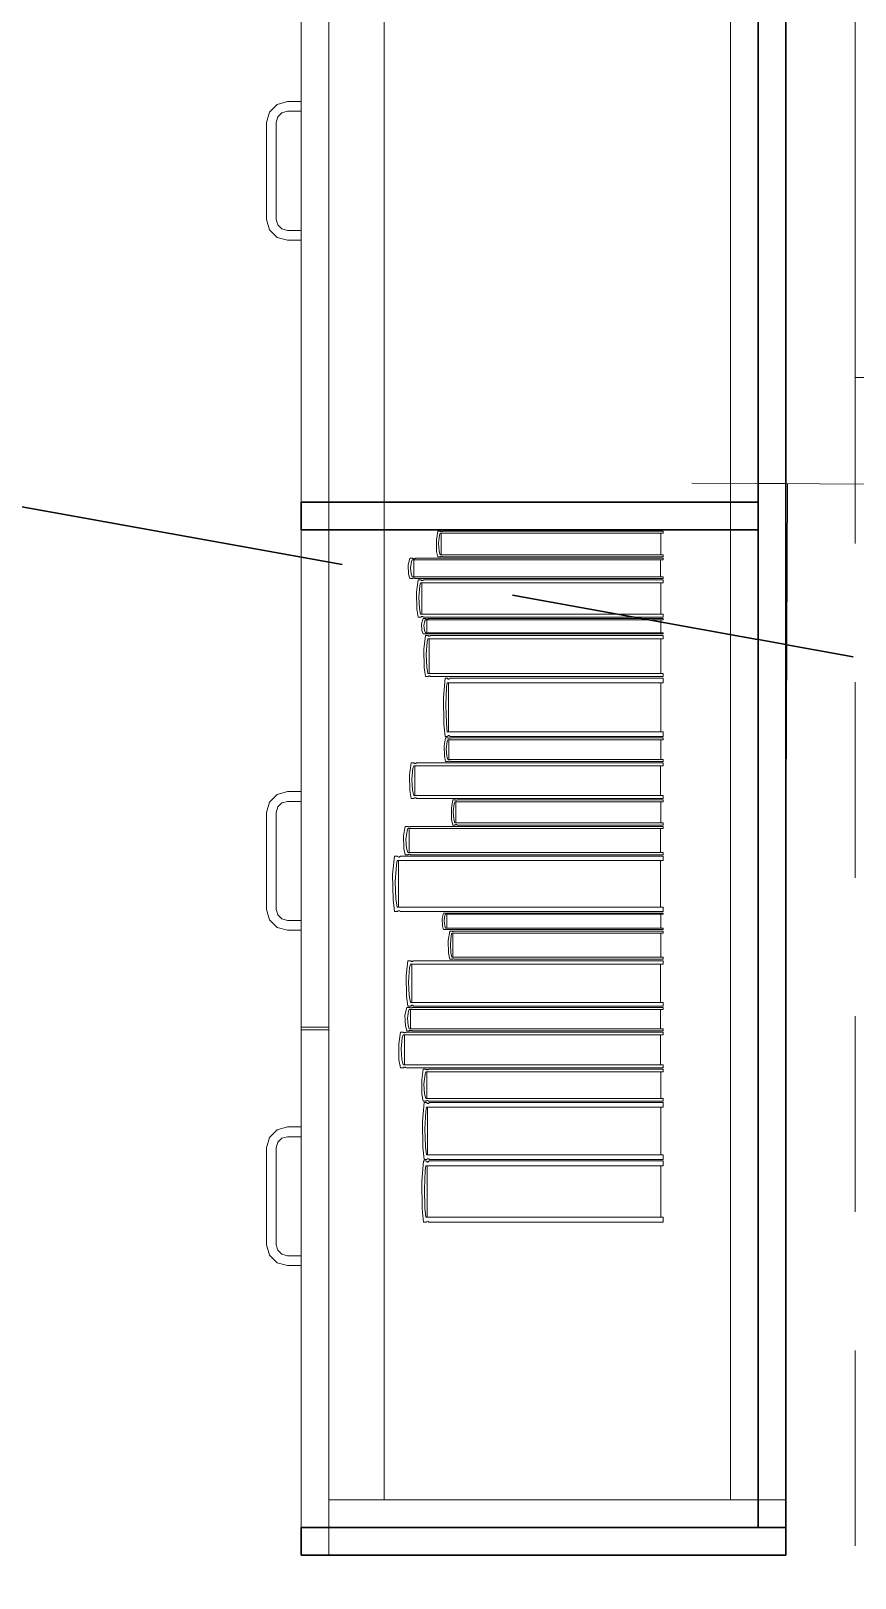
# Model space of a CAD drawing. Header units: inches. Extents: x -19 to 5698, y -728 to 92.
# Drawn here: x 121.975 to 122.57, y 38.133 to 39.25 of the extents above; entities that cross this region are included whole.
import ezdxf

# ---------------------------------------------------------------- set-up
doc = ezdxf.new("R2010")
doc.units = ezdxf.units.IN
doc.header["$MEASUREMENT"] = 0
doc.set_wipeout_variables(frame=1)
for name, pattern in [('HIDDEN', [0.375, 0.25, -0.125]), ('Hidden Line', [0.195611, 0.141111, -0.0545]), ('RAYITAS', [0.375, 0.25, -0.125]), ('Wipeout_Contour', [1, 0, -1])]:
    doc.linetypes.add(name, pattern=pattern)
for name, color, linetype, lineweight in [('00 conduct tomacorr', 120, 'HIDDEN', 30), ('T-TECHO-E', 150, 'Continuous', 20), ('TOMACORRIENTE', 22, 'RAYITAS', 9)]:
    doc.layers.add(name, color=color, linetype=linetype, lineweight=lineweight)
for name, color, linetype in [('02 _ ARQ _ ZON _ Espacio.3D', 7, 'Continuous'), ('08 _ STR _ EXT _ 09 Vigas', 251, 'Continuous'), ('Interior - Mobiliario', 7, 'Continuous')]:
    doc.layers.add(name, color=color, linetype=linetype)

# ---------------------------------------------------------------- blocks, each defined once
blk = doc.blocks.new('a')
at = {"layer": 'TOMACORRIENTE', "ltscale": 0.05}
h = blk.add_hatch(color=4, dxfattribs=at)
edge = h.paths.add_edge_path()
edge.add_arc((0, 0.0752), 0.02106, 0, 360)
at = {"layer": 'TOMACORRIENTE', "color": 4}
for p, q in [((-0.14553, 0.09625), (-0.0515, 0.09625)), ((-0.09851, 0.09625), (-0.09851, -0.09657)), ((0, 0.09625), (0, -0.09625)), ((0.06232, -0.09625), (0.06232, 0.09625))]:
    blk.add_line(p, q, dxfattribs=at)
blk.add_circle((0, 0.0752), 0.02106, dxfattribs=at)
blk = doc.blocks.new('CABLE 3FACE')
at = {"layer": 'T-TECHO-E', "rotation": 59.94170052614085}
blk.add_blockref('a', (0, 0), dxfattribs=at)

msp = doc.modelspace()

# ---------------------------------------------------------------- linework, layer by layer
at = {"layer": '02 _ ARQ _ ZON _ Espacio.3D', "color": 254, "linetype": 'Continuous', "lineweight": 0, "flags": 128}
msp.add_lwpolyline([(108.57, 31.0002), (112.57, 31.0001), (112.57, 29.6999), (115.57, 29.7), (115.57, 30.8002), (116.07, 30.8001), (116.07, 30.2), (116.67, 30.1999), (116.67, 29.7), (122.57, 29.7), (122.57, 30.2), (122.57, 30.6), (122.812, 30.6), (122.812, 39), (122.57, 39), (122.57, 39.75), (116.07, 39.75), (116.07, 39.65), (116.07, 39), (115.57, 39), (115.57, 39.4), (109.07, 39.4), (109.0699, 39), (108.5699, 39)], dxfattribs=at)
at = {"layer": '08 _ STR _ EXT _ 09 Vigas', "color": 251, "linetype": 'Hidden Line', "lineweight": 13, "true_color": 0x636466}
msp.add_line((122.57, 30.2), (122.57, 39.4), dxfattribs=at)
at = {"layer": 'Interior - Mobiliario', "color": 175, "linetype": 'Continuous', "lineweight": 13}
for p, q in [((122.19, 38.17), (122.19, 39.63)), ((122.5, 39.63), (122.5, 38.17)), ((122.147, 39.1915), (122.145, 39.184)), ((122.1525, 39.197), (122.147, 39.1915)), ((122.16, 39.199), (122.1525, 39.197)), ((122.1531, 39.188), (122.156, 39.1909)), ((122.156, 39.1909), (122.16, 39.192)), ((122.17, 39.199), (122.16, 39.199)), ((122.16, 39.192), (122.17, 39.192)), ((122.17, 39.192), (122.17, 39.199)), ((122.145, 39.184), (122.145, 39.114)), ((122.152, 39.184), (122.1531, 39.188)), ((122.152, 39.114), (122.152, 39.184)), ((122.145, 39.114), (122.147, 39.1065)), ((122.1531, 39.11), (122.152, 39.114)), ((122.147, 39.1065), (122.1525, 39.101)), ((122.156, 39.1071), (122.1531, 39.11)), ((122.16, 39.106), (122.156, 39.1071)), ((122.17, 39.106), (122.16, 39.106)), ((122.17, 39.099), (122.17, 39.106)), ((122.1525, 39.101), (122.16, 39.099)), ((122.16, 39.099), (122.17, 39.099)), ((122.2678, 38.8744), (122.2676, 38.8828)), ((122.2691, 38.8804), (122.2695, 38.8746)), ((122.2472, 38.8645), (122.2484, 38.8694)), ((122.2484, 38.8694), (122.2504, 38.8694)), ((122.2497, 38.8671), (122.2489, 38.8626)), ((122.2502, 38.8682), (122.2497, 38.8671)), ((122.4313, 38.8682), (122.2502, 38.8682)), ((122.2504, 38.8694), (122.2506, 38.8693)), ((122.2506, 38.8693), (122.2508, 38.8692)), ((122.2508, 38.8692), (122.251, 38.8691)), ((122.251, 38.8691), (122.2513, 38.8691)), ((122.2512, 38.856), (122.2512, 38.8682)), ((122.2513, 38.8691), (122.2516, 38.8691)), ((122.2516, 38.8691), (122.2518, 38.8691)), ((122.2518, 38.8691), (122.2521, 38.8692)), ((122.2521, 38.8692), (122.2523, 38.8693)), ((122.2523, 38.8693), (122.2524, 38.8694)), ((122.2524, 38.8694), (122.4313, 38.8694)), ((122.2687, 38.8704), (122.2678, 38.8744)), ((122.2704, 38.8704), (122.2687, 38.8704)), ((122.2695, 38.8746), (122.2703, 38.8718)), ((122.2703, 38.8718), (122.4313, 38.8718)), ((122.2705, 38.8704), (122.2704, 38.8704)), ((122.2707, 38.8705), (122.2705, 38.8704)), ((122.271, 38.8706), (122.2707, 38.8705)), ((122.2712, 38.8707), (122.271, 38.8706)), ((122.2714, 38.8707), (122.2712, 38.8707)), ((122.2717, 38.8706), (122.2714, 38.8707)), ((122.2719, 38.8706), (122.2717, 38.8706)), ((122.2721, 38.8705), (122.2719, 38.8706)), ((122.2722, 38.8704), (122.2721, 38.8705)), ((122.4313, 38.8704), (122.2722, 38.8704)), ((122.4295, 38.8682), (122.4295, 38.856)), ((122.4313, 38.8718), (122.4313, 38.8704)), ((122.4313, 38.8694), (122.4313, 38.8682)), ((122.2474, 38.858), (122.2472, 38.8645)), ((122.2484, 38.8548), (122.2474, 38.858)), ((122.2489, 38.8626), (122.2494, 38.8582)), ((122.2494, 38.8582), (122.2502, 38.856)), ((122.2502, 38.856), (122.4313, 38.856)), ((122.4313, 38.856), (122.4313, 38.8548)), ((122.2504, 38.8548), (122.2484, 38.8548)), ((122.2505, 38.8549), (122.2504, 38.8548)), ((122.2507, 38.855), (122.2505, 38.8549)), ((122.251, 38.855), (122.2507, 38.855)), ((122.2513, 38.8551), (122.251, 38.855)), ((122.2515, 38.8551), (122.2513, 38.8551)), ((122.2518, 38.8551), (122.2515, 38.8551)), ((122.252, 38.855), (122.2518, 38.8551)), ((122.2523, 38.8549), (122.252, 38.855)), ((122.2524, 38.8548), (122.2523, 38.8549)), ((122.4313, 38.8548), (122.2524, 38.8548)), ((122.2532, 38.8449), (122.2544, 38.8538)), ((122.2535, 38.8328), (122.2532, 38.8449)), ((122.2544, 38.8538), (122.2563, 38.8538)), ((122.2557, 38.8496), (122.2549, 38.8414)), ((122.2562, 38.8517), (122.2557, 38.8496)), ((122.4313, 38.8517), (122.2562, 38.8517)), ((122.2563, 38.8538), (122.2565, 38.8537)), ((122.2565, 38.8537), (122.2567, 38.8535)), ((122.2567, 38.8535), (122.257, 38.8534)), ((122.257, 38.8534), (122.2572, 38.8534)), ((122.2571, 38.8291), (122.2571, 38.8517)), ((122.2571, 38.8517), (122.4296, 38.8517)), ((122.2572, 38.8534), (122.2575, 38.8534)), ((122.2575, 38.8534), (122.2577, 38.8535)), ((122.2577, 38.8535), (122.258, 38.8536)), ((122.258, 38.8536), (122.2582, 38.8537)), ((122.2582, 38.8537), (122.2583, 38.8538)), ((122.2583, 38.8538), (122.4313, 38.8538)), ((122.4296, 38.8517), (122.4296, 38.8291)), ((122.4313, 38.8538), (122.4313, 38.8517)), ((122.2549, 38.8414), (122.2554, 38.8331)), ((122.2544, 38.8269), (122.2535, 38.8328)), ((122.2563, 38.8269), (122.2544, 38.8269)), ((122.2554, 38.8331), (122.2562, 38.8291)), ((122.2562, 38.8291), (122.4313, 38.8291)), ((122.2564, 38.827), (122.2563, 38.8269)), ((122.2567, 38.8272), (122.2564, 38.827)), ((122.2569, 38.8273), (122.2567, 38.8272)), ((122.2572, 38.8273), (122.2569, 38.8273)), ((122.2569, 38.8222), (122.2581, 38.8259)), ((122.2571, 38.8172), (122.2569, 38.8222)), ((122.4296, 38.8291), (122.2571, 38.8291)), ((122.2574, 38.8274), (122.2572, 38.8273)), ((122.2577, 38.8273), (122.2574, 38.8274)), ((122.2579, 38.8272), (122.2577, 38.8273)), ((122.2582, 38.8271), (122.2579, 38.8272)), ((122.2581, 38.8259), (122.26, 38.8259)), ((122.2583, 38.8269), (122.2582, 38.8271)), ((122.4313, 38.8269), (122.2583, 38.8269)), ((122.2593, 38.8242), (122.2586, 38.8208)), ((122.2598, 38.825), (122.2593, 38.8242)), ((122.4313, 38.825), (122.2598, 38.825)), ((122.26, 38.8259), (122.2601, 38.8258)), ((122.2601, 38.8258), (122.2603, 38.8258)), ((122.2603, 38.8258), (122.2606, 38.8257)), ((122.2606, 38.8257), (122.2608, 38.8257)), ((122.2607, 38.8157), (122.2607, 38.825)), ((122.2608, 38.8257), (122.2611, 38.8257)), ((122.2611, 38.8257), (122.2613, 38.8257)), ((122.2613, 38.8257), (122.2616, 38.8258)), ((122.2616, 38.8258), (122.2618, 38.8259)), ((122.2618, 38.8259), (122.2619, 38.8259)), ((122.2619, 38.8259), (122.4313, 38.8259)), ((122.4296, 38.825), (122.4296, 38.8157)), ((122.4313, 38.8291), (122.4313, 38.8269)), ((122.4313, 38.8259), (122.4313, 38.825)), ((122.2581, 38.8148), (122.2571, 38.8172)), ((122.26, 38.8148), (122.2581, 38.8148)), ((122.2586, 38.8208), (122.259, 38.8173)), ((122.2586, 38.8038), (122.2597, 38.8138)), ((122.259, 38.8173), (122.2598, 38.8157)), ((122.2597, 38.8138), (122.2616, 38.8138)), ((122.2598, 38.8157), (122.4313, 38.8157)), ((122.2601, 38.8148), (122.26, 38.8148)), ((122.2603, 38.8149), (122.2601, 38.8148)), ((122.2605, 38.8149), (122.2603, 38.8149)), ((122.2608, 38.815), (122.2605, 38.8149)), ((122.261, 38.815), (122.2608, 38.815)), ((122.2613, 38.815), (122.261, 38.815)), ((122.2615, 38.8114), (122.261, 38.8091)), ((122.2615, 38.8149), (122.2613, 38.815)), ((122.2617, 38.8149), (122.2615, 38.8149)), ((122.4313, 38.8114), (122.2615, 38.8114)), ((122.2616, 38.8138), (122.2618, 38.8136)), ((122.2619, 38.8148), (122.2617, 38.8149)), ((122.2618, 38.8136), (122.262, 38.8135)), ((122.4313, 38.8148), (122.2619, 38.8148)), ((122.262, 38.8135), (122.2622, 38.8133)), ((122.2622, 38.8133), (122.2625, 38.8133)), ((122.2623, 38.7863), (122.2623, 38.8114)), ((122.2625, 38.8133), (122.2627, 38.8133)), ((122.2627, 38.8133), (122.263, 38.8134)), ((122.263, 38.8134), (122.2632, 38.8135)), ((122.2632, 38.8135), (122.2634, 38.8137)), ((122.2634, 38.8137), (122.2635, 38.8138)), ((122.2635, 38.8138), (122.4313, 38.8138)), ((122.4296, 38.8114), (122.4296, 38.7863)), ((122.4313, 38.8157), (122.4313, 38.8148)), ((122.4313, 38.8138), (122.4313, 38.8114)), ((122.2588, 38.7905), (122.2586, 38.8038)), ((122.261, 38.8091), (122.2602, 38.8)), ((122.2602, 38.8), (122.2607, 38.7908)), ((122.2597, 38.784), (122.2588, 38.7905)), ((122.2607, 38.7908), (122.2615, 38.7863)), ((122.2616, 38.784), (122.2597, 38.784)), ((122.2615, 38.7863), (122.4313, 38.7863)), ((122.2617, 38.7841), (122.2616, 38.784)), ((122.2619, 38.7843), (122.2617, 38.7841)), ((122.2622, 38.7844), (122.2619, 38.7843)), ((122.2624, 38.7844), (122.2622, 38.7844)), ((122.2627, 38.7845), (122.2624, 38.7844)), ((122.2629, 38.7844), (122.2627, 38.7845)), ((122.2631, 38.7843), (122.2629, 38.7844)), ((122.2634, 38.7841), (122.2631, 38.7843)), ((122.2635, 38.784), (122.2634, 38.7841)), ((122.4313, 38.784), (122.2635, 38.784)), ((122.2728, 38.7689), (122.2739, 38.783)), ((122.2739, 38.783), (122.2756, 38.783)), ((122.2755, 38.7796), (122.275, 38.7764)), ((122.4313, 38.7796), (122.2755, 38.7796)), ((122.2756, 38.783), (122.2757, 38.7827)), ((122.2757, 38.7827), (122.2759, 38.7825)), ((122.2759, 38.7825), (122.2762, 38.7823)), ((122.2762, 38.7823), (122.2764, 38.7823)), ((122.2763, 38.7441), (122.2763, 38.7796)), ((122.2764, 38.7823), (122.2766, 38.7823)), ((122.2766, 38.7823), (122.2769, 38.7824)), ((122.2769, 38.7824), (122.2771, 38.7825)), ((122.2771, 38.7825), (122.2773, 38.7828)), ((122.2773, 38.7828), (122.2774, 38.783)), ((122.2774, 38.783), (122.4313, 38.783)), ((122.4298, 38.7796), (122.4298, 38.7441)), ((122.4313, 38.7863), (122.4313, 38.784)), ((122.4313, 38.783), (122.4313, 38.7796)), ((122.273, 38.75), (122.2728, 38.7689)), ((122.275, 38.7764), (122.2744, 38.7634)), ((122.2744, 38.7634), (122.2748, 38.7505)), ((122.2739, 38.7408), (122.273, 38.75)), ((122.2748, 38.7505), (122.2755, 38.7441)), ((122.2755, 38.7441), (122.4313, 38.7441)), ((122.4313, 38.7441), (122.4313, 38.7408)), ((122.2732, 38.7341), (122.2743, 38.7398)), ((122.2734, 38.7265), (122.2732, 38.7341)), ((122.2756, 38.7408), (122.2739, 38.7408)), ((122.2743, 38.7398), (122.276, 38.7398)), ((122.2754, 38.7371), (122.2747, 38.7319)), ((122.2759, 38.7384), (122.2754, 38.7371)), ((122.2757, 38.7409), (122.2756, 38.7408)), ((122.2759, 38.7412), (122.2757, 38.7409)), ((122.2761, 38.7414), (122.2759, 38.7412)), ((122.4313, 38.7384), (122.2759, 38.7384)), ((122.276, 38.7398), (122.2761, 38.7397)), ((122.2763, 38.7415), (122.2761, 38.7414)), ((122.2761, 38.7397), (122.2763, 38.7396)), ((122.2766, 38.7415), (122.2763, 38.7415)), ((122.2763, 38.7396), (122.2765, 38.7395)), ((122.2765, 38.7395), (122.2768, 38.7395)), ((122.2768, 38.7414), (122.2766, 38.7415)), ((122.2766, 38.7241), (122.2766, 38.7384)), ((122.277, 38.7412), (122.2768, 38.7414)), ((122.2768, 38.7395), (122.277, 38.7395)), ((122.2772, 38.741), (122.277, 38.7412)), ((122.277, 38.7395), (122.2772, 38.7395)), ((122.2774, 38.7408), (122.2772, 38.741)), ((122.2772, 38.7395), (122.2775, 38.7396)), ((122.4313, 38.7408), (122.2774, 38.7408)), ((122.2775, 38.7396), (122.2777, 38.7397)), ((122.2777, 38.7397), (122.2777, 38.7398)), ((122.2777, 38.7398), (122.4313, 38.7398)), ((122.4298, 38.7384), (122.4298, 38.7241)), ((122.4313, 38.7398), (122.4313, 38.7384)), ((122.2481, 38.7132), (122.2494, 38.7218)), ((122.2494, 38.7218), (122.2513, 38.7218)), ((122.2513, 38.7218), (122.2515, 38.7216)), ((122.253, 38.7215), (122.2533, 38.7217)), ((122.2533, 38.7217), (122.2534, 38.7218)), ((122.2534, 38.7218), (122.4313, 38.7218)), ((122.2743, 38.7228), (122.2734, 38.7265)), ((122.276, 38.7228), (122.2743, 38.7228)), ((122.2747, 38.7319), (122.2751, 38.7267)), ((122.2751, 38.7267), (122.2759, 38.7241)), ((122.2759, 38.7241), (122.4313, 38.7241)), ((122.2761, 38.7228), (122.276, 38.7228)), ((122.2763, 38.723), (122.2761, 38.7228)), ((122.2765, 38.723), (122.2763, 38.723)), ((122.2767, 38.7231), (122.2765, 38.723)), ((122.277, 38.7231), (122.2767, 38.7231)), ((122.2772, 38.723), (122.277, 38.7231)), ((122.2774, 38.723), (122.2772, 38.723)), ((122.2776, 38.7229), (122.2774, 38.723)), ((122.2777, 38.7228), (122.2776, 38.7229)), ((122.4313, 38.7228), (122.2777, 38.7228)), ((122.4313, 38.7241), (122.4313, 38.7228)), ((122.4313, 38.7218), (122.4313, 38.7197)), ((122.2484, 38.7018), (122.2481, 38.7132)), ((122.2506, 38.7178), (122.2499, 38.7099)), ((122.2512, 38.7197), (122.2506, 38.7178)), ((122.4313, 38.7197), (122.2512, 38.7197)), ((122.2515, 38.7216), (122.2517, 38.7215)), ((122.2517, 38.7215), (122.252, 38.7214)), ((122.252, 38.7214), (122.2522, 38.7214)), ((122.2521, 38.6982), (122.2521, 38.7197)), ((122.2522, 38.7214), (122.2525, 38.7214)), ((122.2525, 38.7214), (122.2528, 38.7214)), ((122.2528, 38.7214), (122.253, 38.7215)), ((122.4295, 38.7197), (122.4295, 38.6982)), ((122.1525, 38.699), (122.16, 38.701)), ((122.16, 38.701), (122.17, 38.701)), ((122.17, 38.701), (122.17, 38.694)), ((122.2494, 38.6961), (122.2484, 38.7018)), ((122.2499, 38.7099), (122.2503, 38.702)), ((122.2503, 38.702), (122.2512, 38.6982)), ((122.145, 38.686), (122.147, 38.6935)), ((122.147, 38.6935), (122.1525, 38.699)), ((122.1531, 38.69), (122.152, 38.686)), ((122.156, 38.6929), (122.1531, 38.69)), ((122.16, 38.694), (122.156, 38.6929)), ((122.17, 38.694), (122.16, 38.694)), ((122.2513, 38.6961), (122.2494, 38.6961)), ((122.2512, 38.6982), (122.4313, 38.6982)), ((122.2514, 38.6962), (122.2513, 38.6961)), ((122.2517, 38.6964), (122.2514, 38.6962)), ((122.2519, 38.6965), (122.2517, 38.6964)), ((122.2522, 38.6966), (122.2519, 38.6965)), ((122.2524, 38.6966), (122.2522, 38.6966)), ((122.2527, 38.6965), (122.2524, 38.6966)), ((122.253, 38.6964), (122.2527, 38.6965)), ((122.2532, 38.6963), (122.253, 38.6964)), ((122.2534, 38.6961), (122.2532, 38.6963)), ((122.4313, 38.6961), (122.2534, 38.6961)), ((122.2784, 38.6891), (122.2794, 38.6951)), ((122.2786, 38.6809), (122.2784, 38.6891)), ((122.2794, 38.6951), (122.281, 38.6951)), ((122.2805, 38.6923), (122.2798, 38.6867)), ((122.2809, 38.6937), (122.2805, 38.6923)), ((122.4313, 38.6937), (122.2809, 38.6937)), ((122.281, 38.6951), (122.2812, 38.695)), ((122.2812, 38.695), (122.2814, 38.6949)), ((122.2814, 38.6949), (122.2816, 38.6949)), ((122.2816, 38.6949), (122.2818, 38.6948)), ((122.2817, 38.6784), (122.2817, 38.6937)), ((122.2818, 38.6948), (122.282, 38.6948)), ((122.282, 38.6948), (122.2822, 38.6949)), ((122.2822, 38.6949), (122.2825, 38.6949)), ((122.2825, 38.6949), (122.2826, 38.6951)), ((122.2826, 38.6951), (122.2827, 38.6951)), ((122.2827, 38.6951), (122.4313, 38.6951)), ((122.4298, 38.6937), (122.4298, 38.6784)), ((122.4313, 38.6982), (122.4313, 38.6961)), ((122.4313, 38.6951), (122.4313, 38.6937)), ((122.145, 38.616), (122.145, 38.686)), ((122.152, 38.686), (122.152, 38.616)), ((122.2794, 38.6769), (122.2786, 38.6809)), ((122.2798, 38.6867), (122.2802, 38.6811)), ((122.2802, 38.6811), (122.2809, 38.6784)), ((122.2809, 38.6784), (122.4313, 38.6784)), ((122.2813, 38.6771), (122.2811, 38.677)), ((122.2815, 38.6772), (122.2813, 38.6771)), ((122.2817, 38.6772), (122.2815, 38.6772)), ((122.282, 38.6772), (122.2817, 38.6772)), ((122.2822, 38.6772), (122.282, 38.6772)), ((122.2824, 38.6771), (122.2822, 38.6772)), ((122.2826, 38.677), (122.2824, 38.6771)), ((122.2827, 38.6769), (122.2826, 38.677)), ((122.4313, 38.6784), (122.4313, 38.6769)), ((122.2439, 38.6691), (122.2451, 38.6759)), ((122.2441, 38.66), (122.2439, 38.6691)), ((122.2451, 38.6759), (122.2471, 38.6759)), ((122.2464, 38.6727), (122.2456, 38.6665)), ((122.2456, 38.6665), (122.2461, 38.6602)), ((122.247, 38.6743), (122.2464, 38.6727)), ((122.4313, 38.6743), (122.247, 38.6743)), ((122.2471, 38.6759), (122.2473, 38.6758)), ((122.2473, 38.6758), (122.2475, 38.6757)), ((122.2475, 38.6757), (122.2478, 38.6756)), ((122.2478, 38.6756), (122.2481, 38.6756)), ((122.2479, 38.6571), (122.2479, 38.6743)), ((122.2481, 38.6756), (122.2483, 38.6756)), ((122.2483, 38.6756), (122.2486, 38.6756)), ((122.2486, 38.6756), (122.2489, 38.6757)), ((122.2489, 38.6757), (122.2491, 38.6759)), ((122.2491, 38.6759), (122.2492, 38.6759)), ((122.2492, 38.6759), (122.4313, 38.6759)), ((122.281, 38.6769), (122.2794, 38.6769)), ((122.2811, 38.677), (122.281, 38.6769)), ((122.4313, 38.6769), (122.2827, 38.6769)), ((122.4295, 38.6743), (122.4295, 38.6571)), ((122.4313, 38.6759), (122.4313, 38.6743)), ((122.2451, 38.6555), (122.2441, 38.66)), ((122.2471, 38.6555), (122.2451, 38.6555)), ((122.2461, 38.6602), (122.247, 38.6571)), ((122.247, 38.6571), (122.4313, 38.6571)), ((122.2472, 38.6556), (122.2471, 38.6555)), ((122.2475, 38.6557), (122.2472, 38.6556)), ((122.2477, 38.6558), (122.2475, 38.6557)), ((122.248, 38.6558), (122.2477, 38.6558)), ((122.2483, 38.6558), (122.248, 38.6558)), ((122.2485, 38.6558), (122.2483, 38.6558)), ((122.2488, 38.6557), (122.2485, 38.6558)), ((122.249, 38.6556), (122.2488, 38.6557)), ((122.2492, 38.6555), (122.249, 38.6556)), ((122.4313, 38.6555), (122.2492, 38.6555)), ((122.4313, 38.6571), (122.4313, 38.6555)), ((122.236, 38.6411), (122.2373, 38.6545)), ((122.2373, 38.6545), (122.2394, 38.6545)), ((122.2387, 38.6482), (122.2379, 38.636)), ((122.2393, 38.6513), (122.2387, 38.6482)), ((122.4313, 38.6513), (122.2393, 38.6513)), ((122.2394, 38.6545), (122.2396, 38.6543)), ((122.2396, 38.6543), (122.2399, 38.654)), ((122.2399, 38.654), (122.2401, 38.6539)), ((122.2401, 38.6539), (122.2404, 38.6538)), ((122.2402, 38.6176), (122.2402, 38.6513)), ((122.2404, 38.6538), (122.2407, 38.6538)), ((122.2407, 38.6538), (122.241, 38.6539)), ((122.241, 38.6539), (122.2412, 38.6541)), ((122.2412, 38.6541), (122.2415, 38.6543)), ((122.2415, 38.6543), (122.2416, 38.6545)), ((122.2416, 38.6545), (122.4313, 38.6545)), ((122.4294, 38.6513), (122.4294, 38.6176)), ((122.4313, 38.6545), (122.4313, 38.6513)), ((122.2363, 38.6232), (122.236, 38.6411)), ((122.2379, 38.636), (122.2384, 38.6236)), ((122.2373, 38.6144), (122.2363, 38.6232)), ((122.2384, 38.6236), (122.2393, 38.6176)), ((122.147, 38.6085), (122.145, 38.616)), ((122.152, 38.616), (122.1531, 38.612)), ((122.1531, 38.612), (122.156, 38.6091)), ((122.2394, 38.6144), (122.2373, 38.6144)), ((122.2393, 38.6176), (122.4313, 38.6176)), ((122.2396, 38.6146), (122.2394, 38.6144)), ((122.2398, 38.6148), (122.2396, 38.6146)), ((122.2401, 38.615), (122.2398, 38.6148)), ((122.2403, 38.6151), (122.2401, 38.615)), ((122.2406, 38.6151), (122.2403, 38.6151)), ((122.2409, 38.615), (122.2406, 38.6151)), ((122.2412, 38.6149), (122.2409, 38.615)), ((122.2414, 38.6146), (122.2412, 38.6149)), ((122.2416, 38.6144), (122.2414, 38.6146)), ((122.4313, 38.6144), (122.2416, 38.6144)), ((122.2717, 38.6094), (122.2727, 38.6134)), ((122.2727, 38.6134), (122.2744, 38.6134)), ((122.2738, 38.6116), (122.2732, 38.6079)), ((122.2743, 38.6125), (122.2738, 38.6116)), ((122.4313, 38.6125), (122.2743, 38.6125)), ((122.2744, 38.6134), (122.2746, 38.6134)), ((122.2746, 38.6134), (122.2748, 38.6133)), ((122.2748, 38.6133), (122.275, 38.6133)), ((122.275, 38.6133), (122.2752, 38.6132)), ((122.2751, 38.6024), (122.2751, 38.6125)), ((122.2752, 38.6132), (122.2755, 38.6132)), ((122.2755, 38.6132), (122.2757, 38.6133)), ((122.2757, 38.6133), (122.2759, 38.6133)), ((122.2759, 38.6133), (122.2761, 38.6134)), ((122.2761, 38.6134), (122.2762, 38.6134)), ((122.2762, 38.6134), (122.4313, 38.6134)), ((122.4298, 38.6125), (122.4298, 38.6024)), ((122.4313, 38.6176), (122.4313, 38.6144)), ((122.4313, 38.6134), (122.4313, 38.6125)), ((122.1525, 38.603), (122.147, 38.6085)), ((122.16, 38.601), (122.1525, 38.603)), ((122.156, 38.6091), (122.16, 38.608)), ((122.16, 38.608), (122.17, 38.608)), ((122.17, 38.601), (122.16, 38.601)), ((122.17, 38.608), (122.17, 38.601)), ((122.2719, 38.604), (122.2717, 38.6094)), ((122.2727, 38.6014), (122.2719, 38.604)), ((122.2744, 38.6014), (122.2727, 38.6014)), ((122.2732, 38.6079), (122.2736, 38.6042)), ((122.2736, 38.6042), (122.2743, 38.6024)), ((122.2743, 38.6024), (122.4313, 38.6024)), ((122.2745, 38.6014), (122.2744, 38.6014)), ((122.2747, 38.6015), (122.2745, 38.6014)), ((122.2749, 38.6016), (122.2747, 38.6015)), ((122.2752, 38.6016), (122.2749, 38.6016)), ((122.2754, 38.6016), (122.2752, 38.6016)), ((122.2756, 38.6016), (122.2754, 38.6016)), ((122.2759, 38.6015), (122.2756, 38.6016)), ((122.2761, 38.6015), (122.2759, 38.6015)), ((122.2762, 38.6014), (122.2761, 38.6015)), ((122.4313, 38.6014), (122.2762, 38.6014)), ((122.2762, 38.5936), (122.2772, 38.6004)), ((122.2772, 38.6004), (122.2789, 38.6004)), ((122.2789, 38.6004), (122.279, 38.6003)), ((122.279, 38.6003), (122.2792, 38.6002)), ((122.2792, 38.6002), (122.2794, 38.6001)), ((122.2794, 38.6001), (122.2797, 38.6001)), ((122.2797, 38.6001), (122.2799, 38.6001)), ((122.2799, 38.6001), (122.2801, 38.6001)), ((122.2801, 38.6001), (122.2803, 38.6002)), ((122.2803, 38.6002), (122.2805, 38.6003)), ((122.2805, 38.6003), (122.2806, 38.6004)), ((122.2806, 38.6004), (122.4313, 38.6004)), ((122.4313, 38.6024), (122.4313, 38.6014)), ((122.4313, 38.6004), (122.4313, 38.5988)), ((122.2764, 38.5845), (122.2762, 38.5936)), ((122.2783, 38.5972), (122.2777, 38.591)), ((122.2777, 38.591), (122.2781, 38.5847)), ((122.2788, 38.5988), (122.2783, 38.5972)), ((122.4313, 38.5988), (122.2788, 38.5988)), ((122.2795, 38.5816), (122.2795, 38.5988)), ((122.4298, 38.5988), (122.4298, 38.5816)), ((122.2458, 38.5681), (122.247, 38.579)), ((122.247, 38.579), (122.249, 38.579)), ((122.249, 38.579), (122.2492, 38.5788)), ((122.2492, 38.5788), (122.2494, 38.5787)), ((122.2494, 38.5787), (122.2497, 38.5785)), ((122.2497, 38.5785), (122.2499, 38.5785)), ((122.2499, 38.5785), (122.2502, 38.5785)), ((122.2502, 38.5785), (122.2505, 38.5785)), ((122.2505, 38.5785), (122.2507, 38.5787)), ((122.2507, 38.5787), (122.2509, 38.5789)), ((122.2509, 38.5789), (122.251, 38.579)), ((122.251, 38.579), (122.4313, 38.579)), ((122.2772, 38.58), (122.2764, 38.5845)), ((122.2789, 38.58), (122.2772, 38.58)), ((122.2781, 38.5847), (122.2788, 38.5816)), ((122.2788, 38.5816), (122.4313, 38.5816)), ((122.279, 38.5801), (122.2789, 38.58)), ((122.2792, 38.5802), (122.279, 38.5801)), ((122.2794, 38.5803), (122.2792, 38.5802)), ((122.2796, 38.5804), (122.2794, 38.5803)), ((122.2798, 38.5804), (122.2796, 38.5804)), ((122.2801, 38.5803), (122.2798, 38.5804)), ((122.2803, 38.5802), (122.2801, 38.5803)), ((122.2805, 38.5801), (122.2803, 38.5802)), ((122.2806, 38.58), (122.2805, 38.5801)), ((122.4313, 38.58), (122.2806, 38.58)), ((122.4313, 38.5816), (122.4313, 38.58)), ((122.4313, 38.579), (122.4313, 38.5764)), ((122.246, 38.5534), (122.2458, 38.5681)), ((122.2483, 38.5739), (122.2475, 38.5638)), ((122.2488, 38.5764), (122.2483, 38.5739)), ((122.4313, 38.5764), (122.2488, 38.5764)), ((122.2498, 38.5488), (122.2498, 38.5764)), ((122.4295, 38.5764), (122.4295, 38.5488)), ((122.2475, 38.5638), (122.248, 38.5538)), ((122.2449, 38.5396), (122.2462, 38.5452)), ((122.247, 38.5462), (122.246, 38.5534)), ((122.2462, 38.5452), (122.2482, 38.5452)), ((122.249, 38.5462), (122.247, 38.5462)), ((122.248, 38.5439), (122.2475, 38.5426)), ((122.248, 38.5538), (122.2488, 38.5488)), ((122.4313, 38.5439), (122.248, 38.5439)), ((122.2482, 38.5452), (122.2484, 38.5451)), ((122.2484, 38.5451), (122.2486, 38.545)), ((122.2486, 38.545), (122.2489, 38.545)), ((122.2488, 38.5488), (122.4313, 38.5488)), ((122.2489, 38.545), (122.2491, 38.5449)), ((122.2491, 38.5463), (122.249, 38.5462)), ((122.249, 38.5298), (122.249, 38.5439)), ((122.2493, 38.5465), (122.2491, 38.5463)), ((122.2491, 38.5449), (122.2494, 38.5449)), ((122.2496, 38.5467), (122.2493, 38.5465)), ((122.2494, 38.5449), (122.2497, 38.545)), ((122.2499, 38.5468), (122.2496, 38.5467)), ((122.2497, 38.545), (122.2499, 38.545)), ((122.2501, 38.5468), (122.2499, 38.5468)), ((122.2499, 38.545), (122.2501, 38.5452)), ((122.2504, 38.5467), (122.2501, 38.5468)), ((122.2501, 38.5452), (122.2503, 38.5452)), ((122.2503, 38.5452), (122.4313, 38.5452)), ((122.2507, 38.5466), (122.2504, 38.5467)), ((122.2509, 38.5464), (122.2507, 38.5466)), ((122.251, 38.5462), (122.2509, 38.5464)), ((122.4313, 38.5462), (122.251, 38.5462)), ((122.4295, 38.5439), (122.4295, 38.5298)), ((122.4313, 38.5488), (122.4313, 38.5462)), ((122.4313, 38.5452), (122.4313, 38.5439)), ((122.2452, 38.5321), (122.2449, 38.5396)), ((122.2462, 38.5285), (122.2452, 38.5321)), ((122.2475, 38.5426), (122.2467, 38.5375)), ((122.2467, 38.5375), (122.2472, 38.5323)), ((122.2472, 38.5323), (122.248, 38.5298)), ((122.17, 38.531), (122.19, 38.531)), ((122.17, 38.529), (122.19, 38.529)), ((122.2404, 38.5189), (122.2416, 38.5275)), ((122.2416, 38.5275), (122.2437, 38.5275)), ((122.243, 38.5234), (122.2422, 38.5155)), ((122.2435, 38.5254), (122.243, 38.5234)), ((122.4313, 38.5254), (122.2435, 38.5254)), ((122.2437, 38.5275), (122.2439, 38.5273)), ((122.2439, 38.5273), (122.2441, 38.5272)), ((122.2441, 38.5272), (122.2444, 38.5271)), ((122.2444, 38.5271), (122.2446, 38.527)), ((122.2445, 38.5038), (122.2445, 38.5254)), ((122.2446, 38.527), (122.2449, 38.527)), ((122.2449, 38.527), (122.2452, 38.5271)), ((122.2452, 38.5271), (122.2455, 38.5272)), ((122.2455, 38.5272), (122.2457, 38.5274)), ((122.2457, 38.5274), (122.2458, 38.5275)), ((122.2458, 38.5275), (122.4313, 38.5275)), ((122.2482, 38.5285), (122.2462, 38.5285)), ((122.248, 38.5298), (122.4313, 38.5298)), ((122.2483, 38.5285), (122.2482, 38.5285)), ((122.2485, 38.5286), (122.2483, 38.5285)), ((122.2488, 38.5287), (122.2485, 38.5286)), ((122.2491, 38.5287), (122.2488, 38.5287)), ((122.2493, 38.5287), (122.2491, 38.5287)), ((122.2496, 38.5287), (122.2493, 38.5287)), ((122.2499, 38.5286), (122.2496, 38.5287)), ((122.2501, 38.5285), (122.2499, 38.5286)), ((122.2503, 38.5285), (122.2501, 38.5285)), ((122.4313, 38.5285), (122.2503, 38.5285)), ((122.4294, 38.5254), (122.4294, 38.5038)), ((122.4313, 38.5298), (122.4313, 38.5285)), ((122.4313, 38.5275), (122.4313, 38.5254)), ((122.2406, 38.5074), (122.2404, 38.5189)), ((122.2422, 38.5155), (122.2427, 38.5076)), ((122.2416, 38.5017), (122.2406, 38.5074)), ((122.2437, 38.5017), (122.2416, 38.5017)), ((122.2427, 38.5076), (122.2435, 38.5038)), ((122.2435, 38.5038), (122.4313, 38.5038)), ((122.2438, 38.5018), (122.2437, 38.5017)), ((122.2441, 38.502), (122.2438, 38.5018)), ((122.2443, 38.5021), (122.2441, 38.502)), ((122.2446, 38.5021), (122.2443, 38.5021)), ((122.2449, 38.5021), (122.2446, 38.5021)), ((122.2451, 38.5021), (122.2449, 38.5021)), ((122.2454, 38.502), (122.2451, 38.5021)), ((122.2457, 38.5018), (122.2454, 38.502)), ((122.2458, 38.5017), (122.2457, 38.5018)), ((122.4313, 38.5017), (122.2458, 38.5017)), ((122.257, 38.493), (122.2581, 38.5007)), ((122.2581, 38.5007), (122.26, 38.5007)), ((122.2599, 38.4989), (122.2594, 38.4971)), ((122.4313, 38.4989), (122.2599, 38.4989)), ((122.26, 38.5007), (122.2602, 38.5006)), ((122.2602, 38.5006), (122.2604, 38.5005)), ((122.2604, 38.5005), (122.2606, 38.5004)), ((122.2606, 38.5004), (122.2609, 38.5003)), ((122.2607, 38.4795), (122.2607, 38.4989)), ((122.2609, 38.5003), (122.2611, 38.5003)), ((122.2611, 38.5003), (122.2614, 38.5004)), ((122.2614, 38.5004), (122.2616, 38.5005)), ((122.2616, 38.5005), (122.2618, 38.5006)), ((122.2618, 38.5006), (122.2619, 38.5007)), ((122.2619, 38.5007), (122.4313, 38.5007)), ((122.4296, 38.4989), (122.4296, 38.4795)), ((122.4313, 38.5038), (122.4313, 38.5017)), ((122.4313, 38.5007), (122.4313, 38.4989)), ((122.2572, 38.4827), (122.257, 38.493)), ((122.2594, 38.4971), (122.2586, 38.49)), ((122.2586, 38.49), (122.2591, 38.4829)), ((122.2581, 38.4776), (122.2572, 38.4827)), ((122.2576, 38.4629), (122.2587, 38.4766)), ((122.26, 38.4776), (122.2581, 38.4776)), ((122.2587, 38.4766), (122.2606, 38.4766)), ((122.2591, 38.4829), (122.2599, 38.4795)), ((122.2599, 38.4795), (122.4313, 38.4795)), ((122.2601, 38.4777), (122.26, 38.4776)), ((122.2603, 38.4778), (122.2601, 38.4777)), ((122.2606, 38.4779), (122.2603, 38.4778)), ((122.2608, 38.478), (122.2606, 38.4779)), ((122.2606, 38.4766), (122.2607, 38.4764)), ((122.2607, 38.4764), (122.261, 38.4762)), ((122.2611, 38.478), (122.2608, 38.478)), ((122.261, 38.4762), (122.2612, 38.476)), ((122.2613, 38.478), (122.2611, 38.478)), ((122.2616, 38.4779), (122.2613, 38.478)), ((122.2618, 38.4777), (122.2616, 38.4779)), ((122.2619, 38.4776), (122.2618, 38.4777)), ((122.4313, 38.4776), (122.2619, 38.4776)), ((122.262, 38.476), (122.2622, 38.4762)), ((122.2622, 38.4762), (122.2624, 38.4765)), ((122.2624, 38.4765), (122.2625, 38.4766)), ((122.2625, 38.4766), (122.4313, 38.4766)), ((122.4313, 38.4795), (122.4313, 38.4776)), ((122.4313, 38.4766), (122.4313, 38.4733)), ((122.2599, 38.4702), (122.2592, 38.4576)), ((122.2605, 38.4733), (122.2599, 38.4702)), ((122.4313, 38.4733), (122.2605, 38.4733)), ((122.2612, 38.476), (122.2615, 38.4759)), ((122.2613, 38.4388), (122.2613, 38.4733)), ((122.2615, 38.4759), (122.2617, 38.4759)), ((122.2617, 38.4759), (122.262, 38.476)), ((122.4296, 38.4733), (122.4296, 38.4388)), ((122.1525, 38.457), (122.147, 38.4515)), ((122.16, 38.459), (122.1525, 38.457)), ((122.17, 38.459), (122.16, 38.459)), ((122.17, 38.452), (122.17, 38.459)), ((122.2578, 38.4445), (122.2576, 38.4629)), ((122.2592, 38.4576), (122.2597, 38.4449)), ((122.147, 38.4515), (122.145, 38.444)), ((122.145, 38.444), (122.145, 38.374)), ((122.152, 38.444), (122.1531, 38.448)), ((122.152, 38.374), (122.152, 38.444)), ((122.1531, 38.448), (122.156, 38.4509)), ((122.156, 38.4509), (122.16, 38.452)), ((122.16, 38.452), (122.17, 38.452)), ((122.2587, 38.4355), (122.2578, 38.4445)), ((122.2597, 38.4449), (122.2605, 38.4388)), ((122.2572, 38.4197), (122.2584, 38.4345)), ((122.2584, 38.4345), (122.2603, 38.4345)), ((122.2606, 38.4355), (122.2587, 38.4355)), ((122.2603, 38.4345), (122.2604, 38.4342)), ((122.2604, 38.4342), (122.2606, 38.434)), ((122.2605, 38.4388), (122.4313, 38.4388)), ((122.2607, 38.4356), (122.2606, 38.4355)), ((122.2606, 38.434), (122.2609, 38.4338)), ((122.2609, 38.4359), (122.2607, 38.4356)), ((122.2612, 38.436), (122.2609, 38.4359)), ((122.2609, 38.4338), (122.2611, 38.4337)), ((122.2611, 38.4337), (122.2614, 38.4337)), ((122.2614, 38.4361), (122.2612, 38.436)), ((122.2617, 38.4361), (122.2614, 38.4361)), ((122.2614, 38.4337), (122.2616, 38.4338)), ((122.2616, 38.4338), (122.2619, 38.434)), ((122.2619, 38.4361), (122.2617, 38.4361)), ((122.2622, 38.4359), (122.2619, 38.4361)), ((122.2619, 38.434), (122.2621, 38.4343)), ((122.2621, 38.4343), (122.2622, 38.4345)), ((122.2624, 38.4357), (122.2622, 38.4359)), ((122.2622, 38.4345), (122.4313, 38.4345)), ((122.2625, 38.4355), (122.2624, 38.4357)), ((122.4313, 38.4355), (122.2625, 38.4355)), ((122.4313, 38.4388), (122.4313, 38.4355)), ((122.4313, 38.4345), (122.4313, 38.4309)), ((122.2596, 38.4276), (122.2589, 38.414)), ((122.2601, 38.4309), (122.2596, 38.4276)), ((122.4313, 38.4309), (122.2601, 38.4309)), ((122.261, 38.3938), (122.261, 38.4309)), ((122.4296, 38.4309), (122.4296, 38.3938)), ((122.2574, 38.4), (122.2572, 38.4197)), ((122.2589, 38.414), (122.2593, 38.4004)), ((122.2584, 38.3903), (122.2574, 38.4)), ((122.2593, 38.4004), (122.2601, 38.3938)), ((122.2603, 38.3903), (122.2584, 38.3903)), ((122.2601, 38.3938), (122.4313, 38.3938)), ((122.2604, 38.3904), (122.2603, 38.3903)), ((122.2606, 38.3907), (122.2604, 38.3904)), ((122.2608, 38.3909), (122.2606, 38.3907)), ((122.2611, 38.391), (122.2608, 38.3909)), ((122.2613, 38.391), (122.2611, 38.391)), ((122.2616, 38.3909), (122.2613, 38.391)), ((122.2618, 38.3908), (122.2616, 38.3909)), ((122.262, 38.3905), (122.2618, 38.3908)), ((122.2622, 38.3903), (122.262, 38.3905)), ((122.4313, 38.3903), (122.2622, 38.3903)), ((122.4313, 38.3938), (122.4313, 38.3903)), ((122.145, 38.374), (122.147, 38.3665)), ((122.147, 38.3665), (122.1525, 38.361)), ((122.1531, 38.37), (122.152, 38.374)), ((122.156, 38.3671), (122.1531, 38.37)), ((122.16, 38.366), (122.156, 38.3671)), ((122.17, 38.366), (122.16, 38.366)), ((122.17, 38.359), (122.17, 38.366)), ((122.1525, 38.361), (122.16, 38.359)), ((122.16, 38.359), (122.17, 38.359)), ((122.23, 38.19), (122.19, 38.19)), ((122.48, 38.19), (122.23, 38.19)), ((122.5, 38.17), (122.19, 38.17))]:
    msp.add_line(p, q, dxfattribs=at)

# ---------------------------------------------------------------- next in the draw order: wipeouts: each hides what was drawn before it
at = {"color": 254, "linetype": 'Wipeout_Contour', "lineweight": 0, "ltscale": 3339.20391}
msp.add_wipeout([(122.17, 38.89), (122.5, 38.89), (122.5, 38.91), (122.17, 38.91)], dxfattribs=at).dxf.layer = 'Interior - Mobiliario'

# ---------------------------------------------------------------- next in the draw order: linework, layer by layer
at = {"layer": 'Interior - Mobiliario', "color": 175, "linetype": 'Continuous', "lineweight": 13}
for p, q in [((122.19, 38.19), (122.19, 39.61)), ((122.23, 39.61), (122.23, 38.19)), ((122.48, 38.19), (122.48, 39.61)), ((122.17, 38.91), (122.17, 39.269)), ((122.19, 38.91), (122.19, 39.269)), ((122.17, 38.89), (122.17, 38.91)), ((122.17, 38.91), (122.5, 38.91)), ((122.17, 38.89), (122.17, 38.91)), ((122.17, 38.91), (122.19, 38.91)), ((122.5, 38.91), (122.5, 38.89)), ((122.5, 38.89), (122.17, 38.89)), ((122.17, 38.89), (122.17, 38.531)), ((122.17, 38.89), (122.19, 38.89)), ((122.19, 38.89), (122.19, 38.531)), ((122.2676, 38.8828), (122.2687, 38.889)), ((122.2687, 38.889), (122.2704, 38.889)), ((122.2698, 38.8861), (122.2691, 38.8804)), ((122.2703, 38.8875), (122.2698, 38.8861)), ((122.4313, 38.8875), (122.2703, 38.8875)), ((122.2704, 38.889), (122.2706, 38.8889)), ((122.2706, 38.8889), (122.2708, 38.8888)), ((122.2708, 38.8888), (122.271, 38.8887)), ((122.271, 38.8887), (122.2712, 38.8887)), ((122.2711, 38.8718), (122.2711, 38.8875)), ((122.2712, 38.8887), (122.2715, 38.8887)), ((122.2715, 38.8887), (122.2717, 38.8887)), ((122.2717, 38.8887), (122.2719, 38.8888)), ((122.2719, 38.8888), (122.2721, 38.8889)), ((122.2721, 38.8889), (122.2722, 38.889)), ((122.2722, 38.889), (122.4313, 38.889)), ((122.4297, 38.8875), (122.4297, 38.8718)), ((122.4313, 38.889), (122.4313, 38.8875))]:
    msp.add_line(p, q, dxfattribs=at)
at = {"layer": 'Interior - Mobiliario', "color": 175, "linetype": 'Continuous', "lineweight": 30}
for p, q in [((122.17, 38.91), (122.5, 38.91)), ((122.17, 38.91), (122.17, 38.89)), ((122.5, 38.91), (122.5, 38.89)), ((122.17, 38.89), (122.5, 38.89))]:
    msp.add_line(p, q, dxfattribs=at)

# ---------------------------------------------------------------- next in the draw order: wipeouts: each hides what was drawn before it
at = {"color": 254, "linetype": 'Wipeout_Contour', "lineweight": 0, "ltscale": 3339.90436}
msp.add_wipeout([(122.5, 38.17), (122.52, 38.17), (122.52, 39.63), (122.5, 39.63)], dxfattribs=at).dxf.layer = 'Interior - Mobiliario'

# ---------------------------------------------------------------- next in the draw order: linework, layer by layer
at = {"layer": '00 conduct tomacorr'}
msp.add_line((120.8463, 39.1085), (124.5037, 38.45), dxfattribs=at)
at = {"layer": 'Interior - Mobiliario', "color": 175, "linetype": 'Continuous', "lineweight": 30}
for p, q in [((122.5, 39.63), (122.5, 38.17)), ((122.52, 39.63), (122.52, 38.17)), ((122.5, 38.17), (122.52, 38.17))]:
    msp.add_line(p, q, dxfattribs=at)
at = {"layer": 'Interior - Mobiliario', "color": 175, "linetype": 'Continuous', "lineweight": 13}
for p, q in [((122.5, 38.17), (122.5, 39.63)), ((122.52, 39.63), (122.52, 38.17)), ((122.52, 39.61), (122.52, 38.19)), ((122.17, 38.91), (122.5, 38.91)), ((122.5, 38.91), (122.5, 38.89)), ((122.5, 38.89), (122.17, 38.89)), ((122.52, 38.19), (122.48, 38.19)), ((122.52, 38.17), (122.5, 38.17))]:
    msp.add_line(p, q, dxfattribs=at)

# ---------------------------------------------------------------- next in the draw order: block references
at = {"layer": '00 conduct tomacorr', "xscale": 1.47256122672843, "yscale": 1.47256122672843, "zscale": 1.47256122672843, "rotation": 299.7894777823319}
msp.add_blockref('CABLE 3FACE', (122.6657, 38.7809), dxfattribs=at)

# ---------------------------------------------------------------- next in the draw order: wipeouts: each hides what was drawn before it
at = {"color": 254, "linetype": 'Wipeout_Contour', "lineweight": 0, "ltscale": 3339.107247}
msp.add_wipeout([(122.17, 38.15), (122.52, 38.15), (122.52, 38.17), (122.17, 38.17)], dxfattribs=at).dxf.layer = 'Interior - Mobiliario'

# ---------------------------------------------------------------- next in the draw order: linework, layer by layer
at = {"layer": 'Interior - Mobiliario', "color": 175, "linetype": 'Continuous', "lineweight": 13}
for p, q in [((122.17, 39.65), (122.17, 38.15)), ((122.52, 38.15), (122.52, 39.65)), ((122.17, 38.17), (122.17, 39.63)), ((122.17, 38.17), (122.17, 39.63)), ((122.19, 38.17), (122.19, 39.63)), ((122.19, 38.17), (122.19, 39.63)), ((122.5, 39.63), (122.5, 38.17)), ((122.5, 39.63), (122.5, 38.17)), ((122.5, 39.63), (122.5, 38.17)), ((122.52, 39.63), (122.52, 38.17)), ((122.17, 38.17), (122.17, 38.529)), ((122.19, 38.17), (122.19, 38.529)), ((122.19, 38.15), (122.19, 38.19)), ((122.52, 38.19), (122.52, 38.15)), ((122.17, 38.15), (122.17, 38.17)), ((122.17, 38.17), (122.52, 38.17)), ((122.52, 38.17), (122.17, 38.17)), ((122.5, 38.17), (122.17, 38.17)), ((122.17, 38.17), (122.19, 38.17)), ((122.5, 38.17), (122.19, 38.17)), ((122.5, 38.17), (122.19, 38.17)), ((122.52, 38.17), (122.52, 38.15)), ((122.52, 38.15), (122.17, 38.15)), ((122.17, 38.15), (122.52, 38.15)), ((122.52, 38.15), (122.19, 38.15))]:
    msp.add_line(p, q, dxfattribs=at)
at = {"layer": 'Interior - Mobiliario', "color": 175, "linetype": 'Continuous', "lineweight": 30}
for p, q in [((122.17, 38.17), (122.52, 38.17)), ((122.17, 38.17), (122.17, 38.15)), ((122.52, 38.17), (122.52, 38.15)), ((122.17, 38.15), (122.52, 38.15))]:
    msp.add_line(p, q, dxfattribs=at)

doc.saveas('drawing.dxf')
